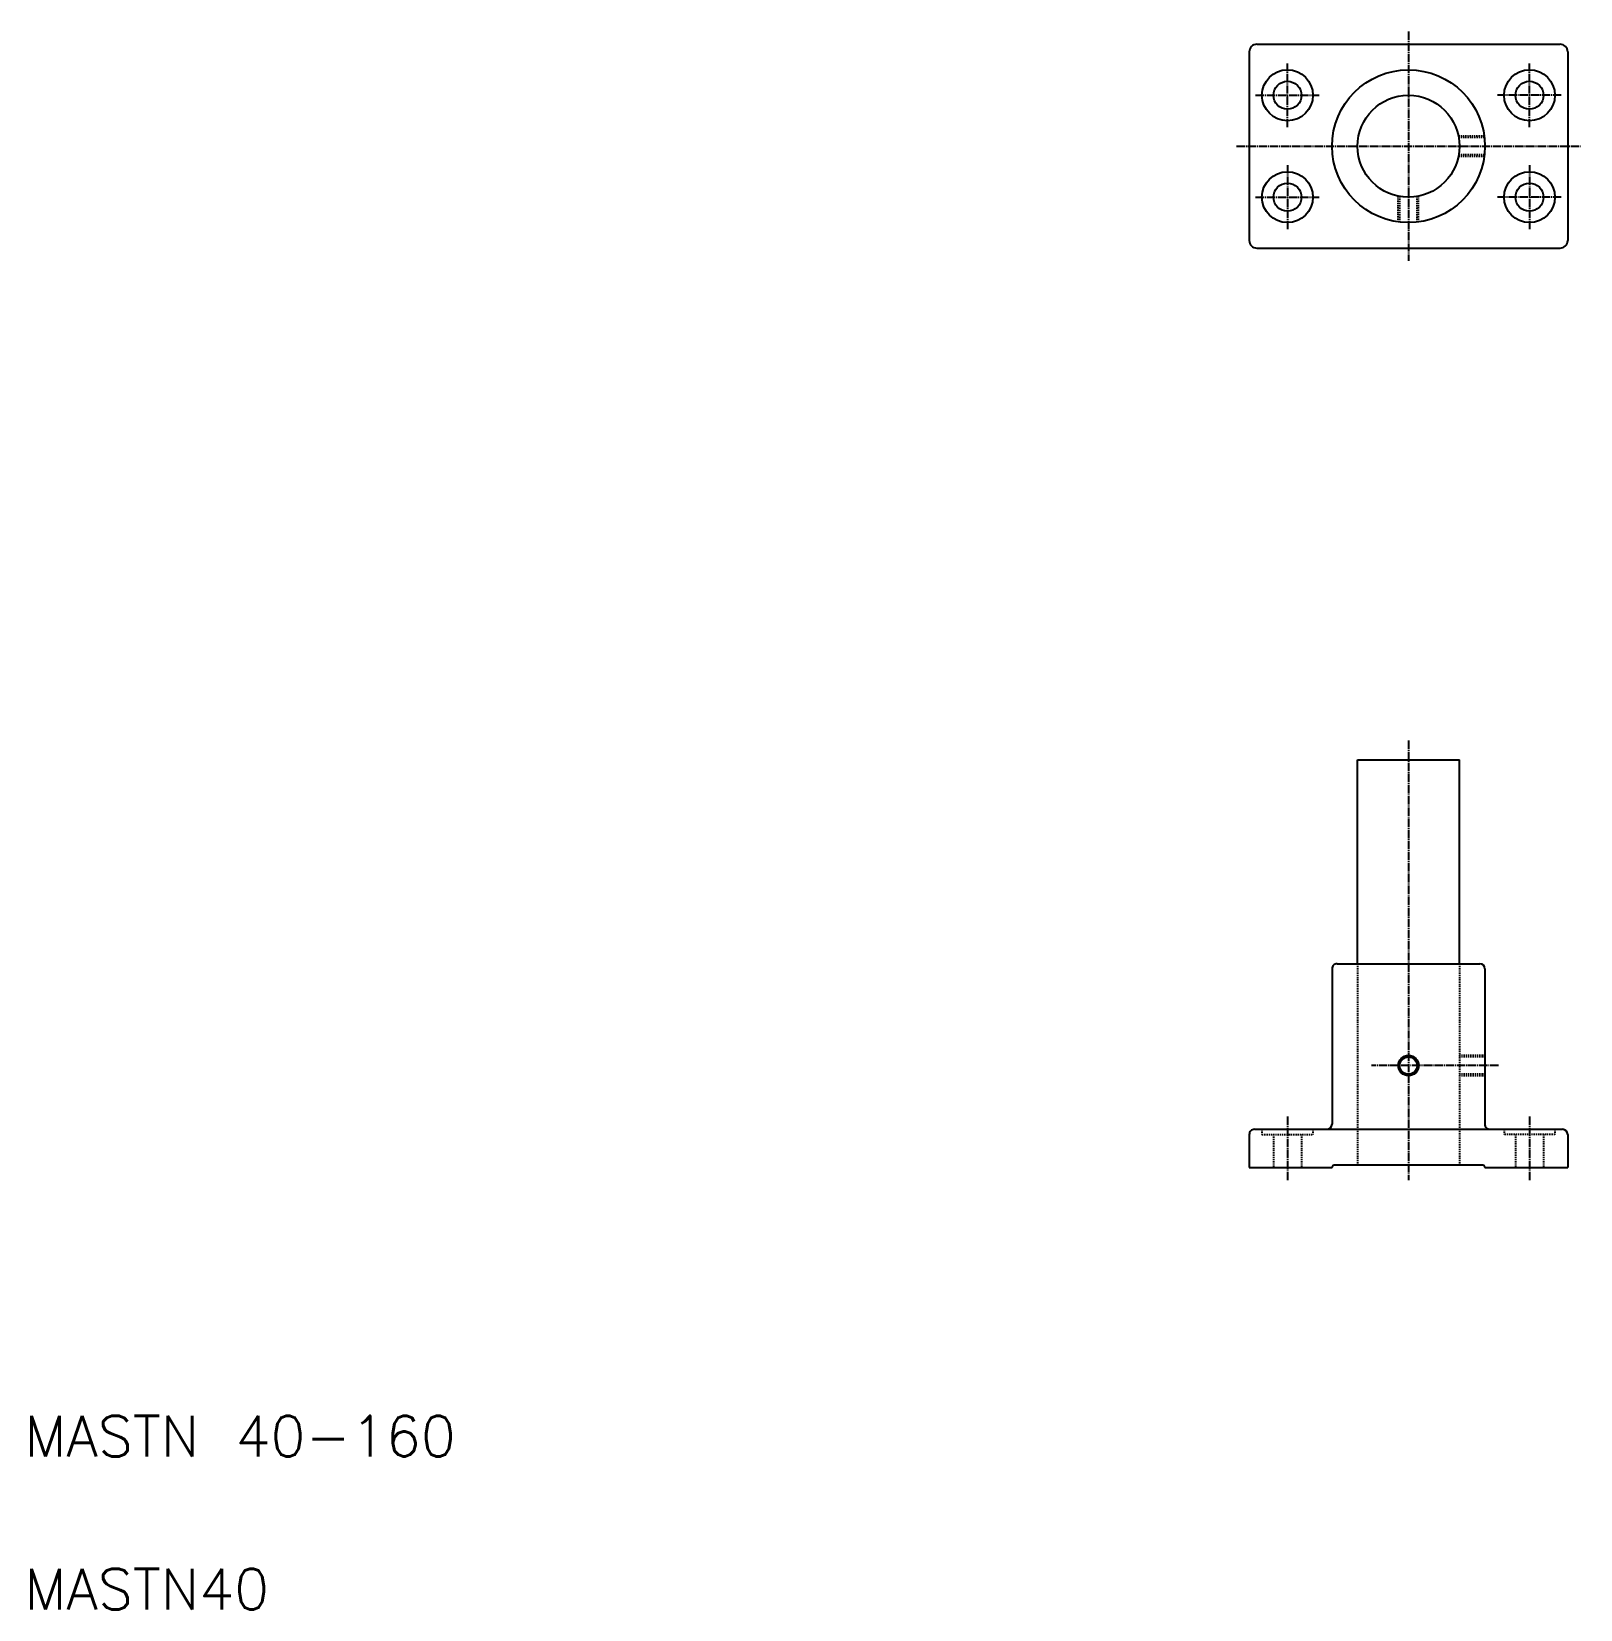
# Model space of a CAD drawing. Extents: x 43 to 651, y 40 to 659.
import ezdxf

# ---------------------------------------------------------------- set-up
doc = ezdxf.new("R2010")
doc.units = 0
doc.header["$LTSCALE"] = 0.25
doc.linetypes.add('CENTER', pattern=[17.5, 13, -1.5, 1.5, -1.5])
doc.linetypes.add('DASHED', pattern=[3.5, 2, -1.5])
doc.layers.get('0').update_dxf_attribs({"linetype": 'CONTINUOUS'})
doc.layers.add('CENTER', color=1, linetype='CENTER')
doc.styles.get("Standard").update_dxf_attribs({"font": 'txt', "bigfont": 'BIGFONT'})

msp = doc.modelspace()

# ---------------------------------------------------------------- linework, layer by layer
for p, q in [((520.73, 651.32), (520.73, 577.32)), ((523.73, 654.32), (642.73, 654.32)), ((645.73, 651.32), (645.73, 577.32)), ((579.23, 589.66), (579.23, 589.66)), ((579.23, 587.12), (579.23, 587.12)), ((523.73, 574.32), (642.73, 574.32)), ((563.23, 373.46), (603.23, 373.46)), ((563.23, 293.46), (563.23, 373.46)), ((603.23, 293.46), (603.23, 373.46)), ((553.23, 291.46), (553.23, 230.46)), ((555.23, 293.46), (611.23, 293.46)), ((613.23, 291.46), (613.23, 230.46)), ((520.73, 226.46), (520.73, 213.46)), ((522.73, 228.46), (643.73, 228.46)), ((645.73, 226.46), (645.73, 213.46)), ((520.73, 213.46), (553.23, 213.46)), ((553.23, 213.46), (553.81, 214.46)), ((553.81, 214.46), (612.66, 214.46)), ((612.66, 214.46), (613.23, 213.46)), ((613.23, 213.46), (645.73, 213.46))]:
    msp.add_line(p, q)
at = {"color": 3, "linetype": 'DASHED'}
for p, q in [((612.97, 618.32), (602.83, 618.32)), ((613.04, 617.72), (602.94, 617.72)), ((612.97, 610.32), (602.83, 610.32)), ((613.04, 610.92), (602.94, 610.92)), ((579.23, 584.59), (579.23, 594.73)), ((579.83, 584.52), (579.83, 594.61)), ((586.63, 584.52), (586.63, 594.61)), ((587.23, 584.59), (587.23, 594.73)), ((563.23, 293.46), (563.23, 214.46)), ((603.23, 293.46), (603.23, 214.46)), ((613.23, 257.46), (603.23, 257.46)), ((613.23, 256.86), (603.23, 256.86)), ((613.23, 250.06), (603.23, 250.06)), ((613.23, 249.46), (603.23, 249.46)), ((525.73, 228.46), (525.73, 226.46)), ((525.73, 226.46), (545.73, 226.46)), ((530.23, 226.46), (530.23, 213.46)), ((541.23, 226.46), (541.23, 213.46)), ((545.73, 228.46), (545.73, 226.46)), ((620.73, 228.46), (620.73, 226.46)), ((640.73, 226.46), (620.73, 226.46)), ((625.23, 226.46), (625.23, 213.46)), ((636.23, 226.46), (636.23, 213.46)), ((640.73, 228.46), (640.73, 226.46))]:
    msp.add_line(p, q, dxfattribs=at)
for centre, radius in [((535.73, 634.32), 10), ((583.23, 614.32), 30), ((630.73, 634.32), 10), ((535.73, 634.32), 5.5), ((630.73, 634.32), 5.5), ((583.23, 614.32), 20), ((535.73, 594.32), 10), ((630.73, 594.32), 10), ((535.73, 594.32), 5.5), ((630.73, 594.32), 5.5), ((583.23, 253.46), 3.4)]:
    msp.add_circle(centre, radius)
at = {"color": 3}
msp.add_circle((583.23, 253.46), 4, dxfattribs=at)
for centre, radius, start, end in [((523.73, 651.32), 3, 90, 180.00001), ((642.73, 651.32), 3, 0, 90), ((523.73, 577.32), 3, 179.99999, 270), ((642.73, 577.32), 3, 270, 0), ((555.23, 291.46), 2, 90, 180.00001), ((611.23, 291.46), 2, 0, 90), ((551.23, 230.46), 2, 270, 0), ((615.23, 230.46), 2, 179.99999, 270), ((522.73, 226.46), 2, 90, 180.00001), ((643.73, 226.46), 2, 0, 90)]:
    msp.add_arc(centre, radius, start, end)
at = {"layer": 'CENTER', "color": 1, "linetype": 'CENTER'}
for p, q in [((583.23, 659.32), (583.23, 569.32)), ((535.73, 621.82), (535.73, 646.82)), ((630.73, 621.82), (630.73, 646.82)), ((523.23, 634.32), (548.23, 634.32)), ((643.23, 634.32), (618.23, 634.32)), ((515.73, 614.32), (650.73, 614.32)), ((535.73, 606.82), (535.73, 581.82)), ((630.73, 606.82), (630.73, 581.82)), ((523.23, 594.32), (548.23, 594.32)), ((643.23, 594.32), (618.23, 594.32)), ((583.23, 381.04), (583.23, 208.46)), ((618.59, 253.46), (568.75, 253.46)), ((535.73, 233.46), (535.73, 208.46)), ((630.73, 233.46), (630.73, 208.46))]:
    msp.add_line(p, q, dxfattribs=at)

# ---------------------------------------------------------------- texts
for s, p in [('MASTN 40-160', (40, 100)), ('MASTN40', (40, 40))]:
    msp.add_text(s, height=16).set_placement(p)

doc.saveas('drawing.dxf')
